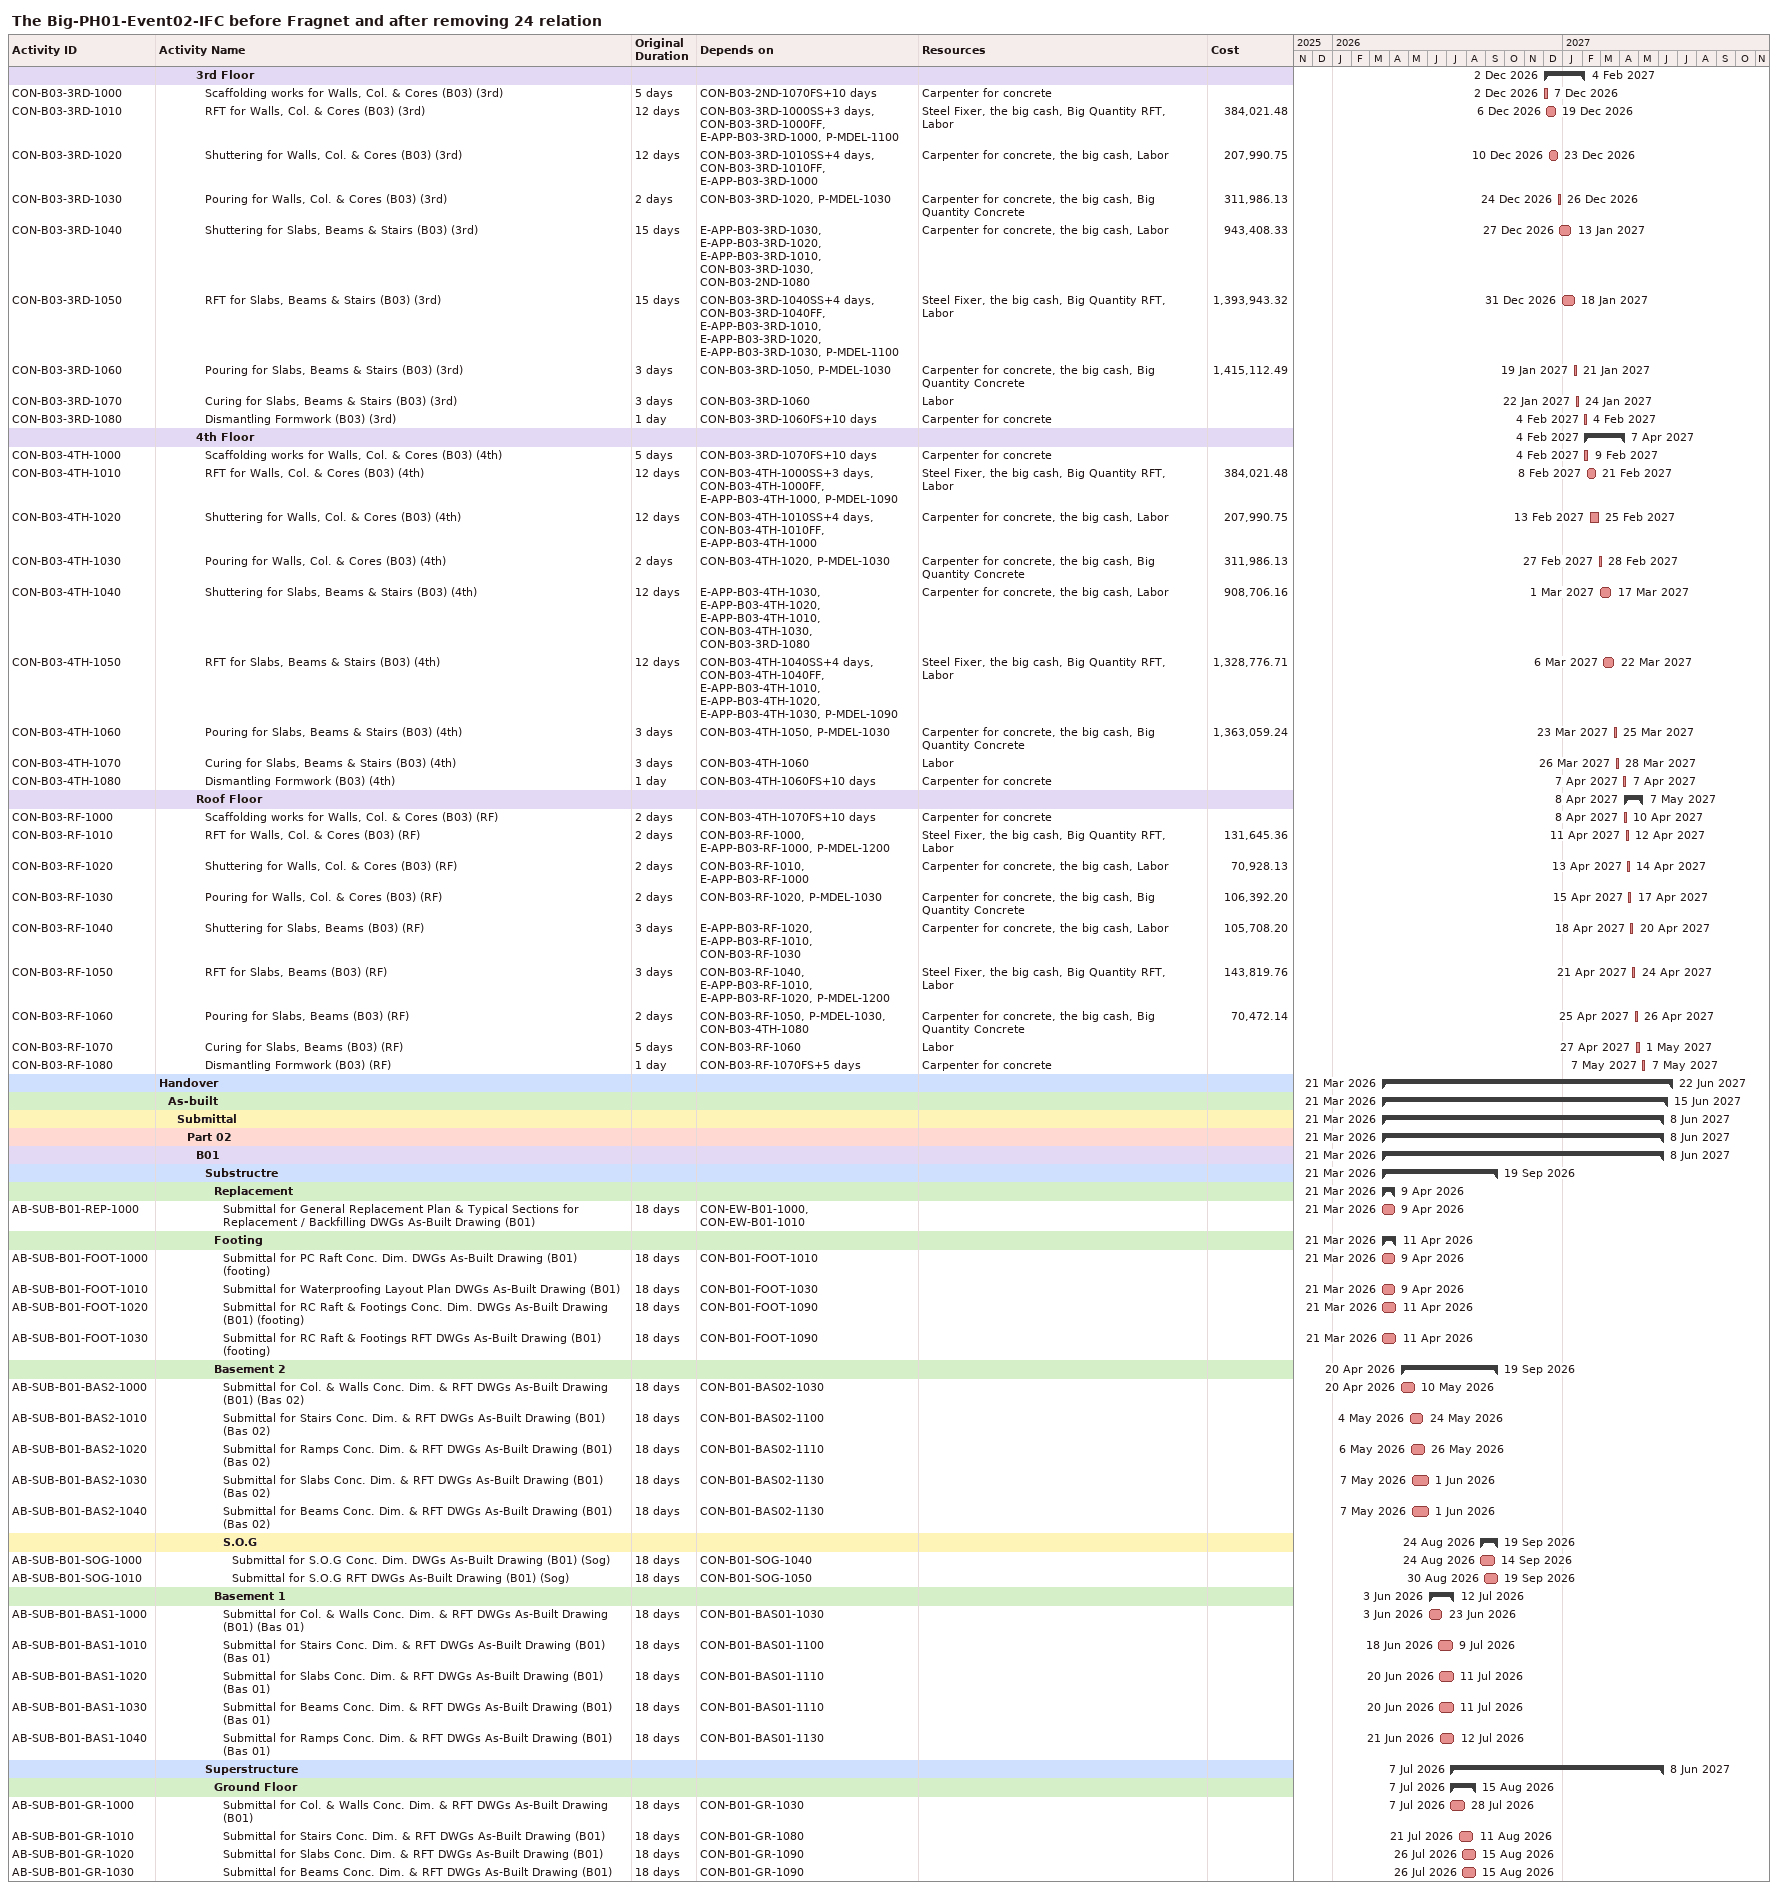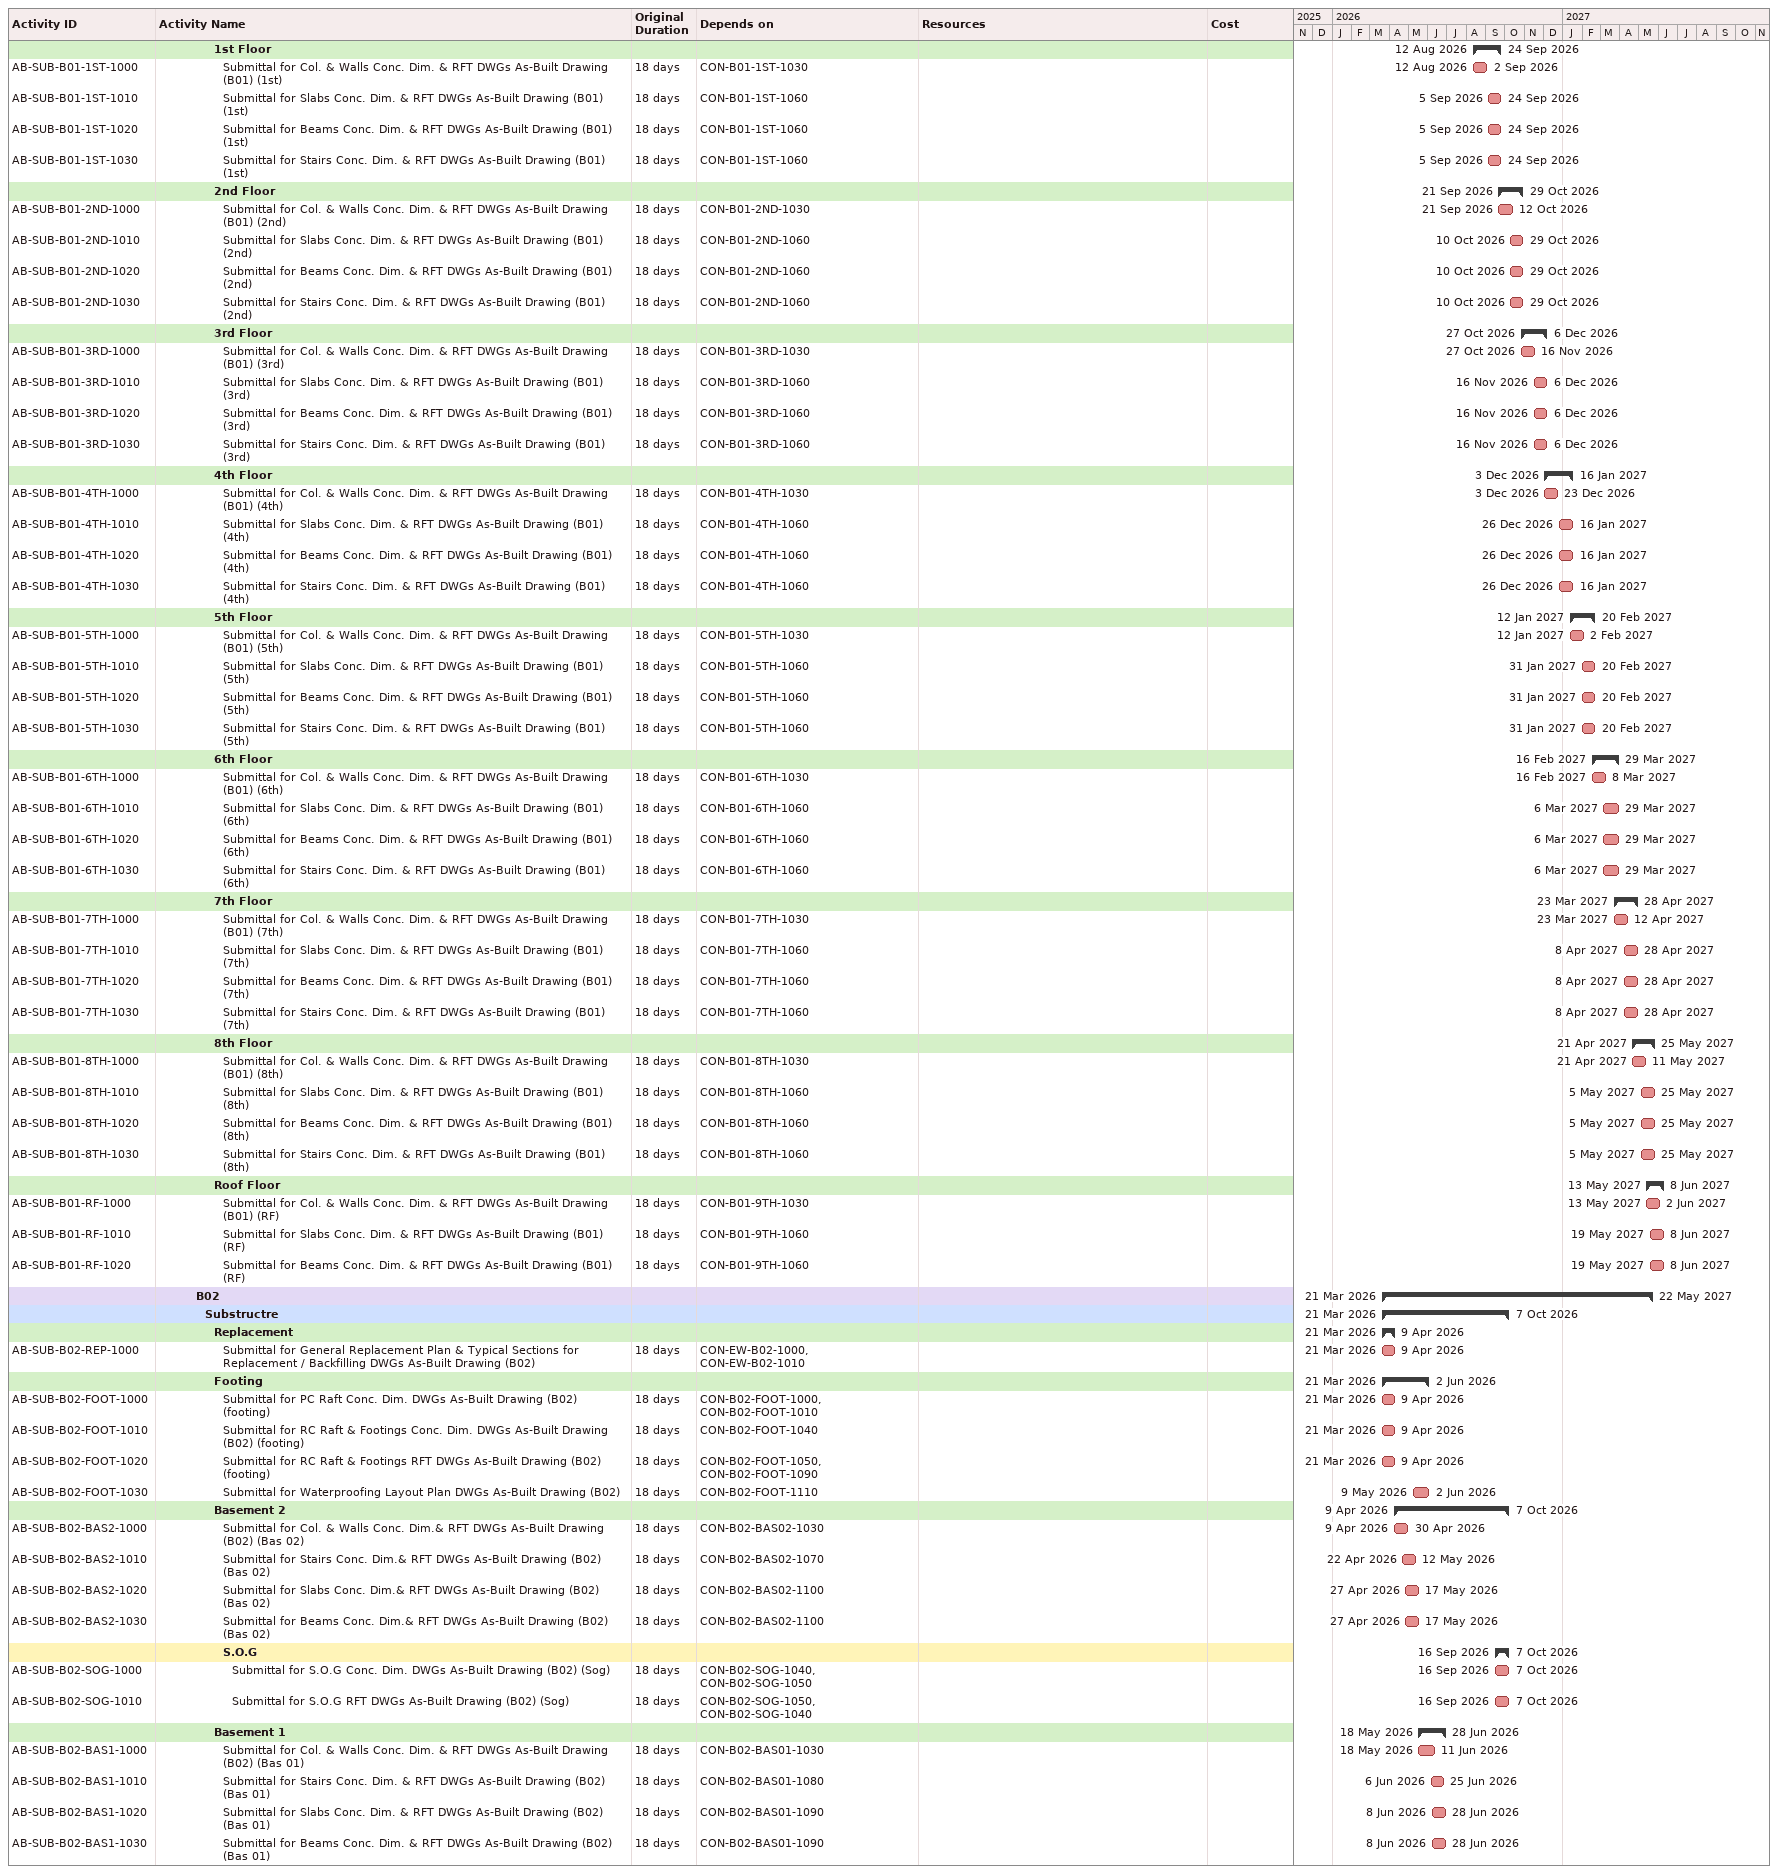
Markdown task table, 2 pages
The Big-PH01-Event02-IFC before Fragnet and after removing 24 relation

| ID | Level | Task | Original duration | Start | Finish | Predecessors | Resources | Cost |
|---|---|---|---|---|---|---|---|---|
|  | 5 | **3rd Floor** |  | 2026-12-02 | 2027-02-04 |  |  |  |
| CON-B03-3RD-1000 | 6 | Scaffolding works for Walls, Col. & Cores (B03) (3rd) | 5d | 2026-12-02 | 2026-12-07 | CON-B03-2ND-1070FS+10d | Carpenter for concrete |  |
| CON-B03-3RD-1010 | 6 | RFT for Walls, Col. & Cores (B03) (3rd) | 12d | 2026-12-06 | 2026-12-19 | CON-B03-3RD-1000SS+3d, CON-B03-3RD-1000FF, E-APP-B03-3RD-1000, P-MDEL-1100 | Steel Fixer, the big cash, Big Quantity RFT, Labor | 384021.48 |
| CON-B03-3RD-1020 | 6 | Shuttering for Walls, Col. & Cores (B03) (3rd) | 12d | 2026-12-10 | 2026-12-23 | CON-B03-3RD-1010SS+4d, CON-B03-3RD-1010FF, E-APP-B03-3RD-1000 | Carpenter for concrete, the big cash, Labor | 207990.75 |
| CON-B03-3RD-1030 | 6 | Pouring for Walls, Col. & Cores (B03) (3rd) | 2d | 2026-12-24 | 2026-12-26 | CON-B03-3RD-1020, P-MDEL-1030 | Carpenter for concrete, the big cash, Big Quantity Concrete | 311986.13 |
| CON-B03-3RD-1040 | 6 | Shuttering for Slabs, Beams & Stairs (B03) (3rd) | 15d | 2026-12-27 | 2027-01-13 | E-APP-B03-3RD-1030, E-APP-B03-3RD-1020, E-APP-B03-3RD-1010, CON-B03-3RD-1030, CON-B03-2ND-1080 | Carpenter for concrete, the big cash, Labor | 943408.33 |
| CON-B03-3RD-1050 | 6 | RFT for Slabs, Beams & Stairs (B03) (3rd) | 15d | 2026-12-31 | 2027-01-18 | CON-B03-3RD-1040SS+4d, CON-B03-3RD-1040FF, E-APP-B03-3RD-1010, E-APP-B03-3RD-1020, E-APP-B03-3RD-1030, P-MDEL-1100 | Steel Fixer, the big cash, Big Quantity RFT, Labor | 1393943.32 |
| CON-B03-3RD-1060 | 6 | Pouring for Slabs, Beams & Stairs (B03) (3rd) | 3d | 2027-01-19 | 2027-01-21 | CON-B03-3RD-1050, P-MDEL-1030 | Carpenter for concrete, the big cash, Big Quantity Concrete | 1415112.49 |
| CON-B03-3RD-1070 | 6 | Curing for Slabs, Beams & Stairs (B03) (3rd) | 3d | 2027-01-22 | 2027-01-24 | CON-B03-3RD-1060 | Labor |  |
| CON-B03-3RD-1080 | 6 | Dismantling Formwork (B03) (3rd) | 1d | 2027-02-04 | 2027-02-04 | CON-B03-3RD-1060FS+10d | Carpenter for concrete |  |
|  | 5 | **4th Floor** |  | 2027-02-04 | 2027-04-07 |  |  |  |
| CON-B03-4TH-1000 | 6 | Scaffolding works for Walls, Col. & Cores (B03) (4th) | 5d | 2027-02-04 | 2027-02-09 | CON-B03-3RD-1070FS+10d | Carpenter for concrete |  |
| CON-B03-4TH-1010 | 6 | RFT for Walls, Col. & Cores (B03) (4th) | 12d | 2027-02-08 | 2027-02-21 | CON-B03-4TH-1000SS+3d, CON-B03-4TH-1000FF, E-APP-B03-4TH-1000, P-MDEL-1090 | Steel Fixer, the big cash, Big Quantity RFT, Labor | 384021.48 |
| CON-B03-4TH-1020 | 6 | Shuttering for Walls, Col. & Cores (B03) (4th) | 12d | 2027-02-13 | 2027-02-25 | CON-B03-4TH-1010SS+4d, CON-B03-4TH-1010FF, E-APP-B03-4TH-1000 | Carpenter for concrete, the big cash, Labor | 207990.75 |
| CON-B03-4TH-1030 | 6 | Pouring for Walls, Col. & Cores (B03) (4th) | 2d | 2027-02-27 | 2027-02-28 | CON-B03-4TH-1020, P-MDEL-1030 | Carpenter for concrete, the big cash, Big Quantity Concrete | 311986.13 |
| CON-B03-4TH-1040 | 6 | Shuttering for Slabs, Beams & Stairs (B03) (4th) | 12d | 2027-03-01 | 2027-03-17 | E-APP-B03-4TH-1030, E-APP-B03-4TH-1020, E-APP-B03-4TH-1010, CON-B03-4TH-1030, CON-B03-3RD-1080 | Carpenter for concrete, the big cash, Labor | 908706.16 |
| CON-B03-4TH-1050 | 6 | RFT for Slabs, Beams & Stairs (B03) (4th) | 12d | 2027-03-06 | 2027-03-22 | CON-B03-4TH-1040SS+4d, CON-B03-4TH-1040FF, E-APP-B03-4TH-1010, E-APP-B03-4TH-1020, E-APP-B03-4TH-1030, P-MDEL-1090 | Steel Fixer, the big cash, Big Quantity RFT, Labor | 1328776.71 |
| CON-B03-4TH-1060 | 6 | Pouring for Slabs, Beams & Stairs (B03) (4th) | 3d | 2027-03-23 | 2027-03-25 | CON-B03-4TH-1050, P-MDEL-1030 | Carpenter for concrete, the big cash, Big Quantity Concrete | 1363059.24 |
| CON-B03-4TH-1070 | 6 | Curing for Slabs, Beams & Stairs (B03) (4th) | 3d | 2027-03-26 | 2027-03-28 | CON-B03-4TH-1060 | Labor |  |
| CON-B03-4TH-1080 | 6 | Dismantling Formwork (B03) (4th) | 1d | 2027-04-07 | 2027-04-07 | CON-B03-4TH-1060FS+10d | Carpenter for concrete |  |
|  | 5 | **Roof Floor** |  | 2027-04-08 | 2027-05-07 |  |  |  |
| CON-B03-RF-1000 | 6 | Scaffolding works for Walls, Col. & Cores (B03) (RF) | 2d | 2027-04-08 | 2027-04-10 | CON-B03-4TH-1070FS+10d | Carpenter for concrete |  |
| CON-B03-RF-1010 | 6 | RFT for Walls, Col. & Cores (B03) (RF) | 2d | 2027-04-11 | 2027-04-12 | CON-B03-RF-1000, E-APP-B03-RF-1000, P-MDEL-1200 | Steel Fixer, the big cash, Big Quantity RFT, Labor | 131645.36 |
| CON-B03-RF-1020 | 6 | Shuttering for Walls, Col. & Cores (B03) (RF) | 2d | 2027-04-13 | 2027-04-14 | CON-B03-RF-1010, E-APP-B03-RF-1000 | Carpenter for concrete, the big cash, Labor | 70928.13 |
| CON-B03-RF-1030 | 6 | Pouring for Walls, Col. & Cores (B03) (RF) | 2d | 2027-04-15 | 2027-04-17 | CON-B03-RF-1020, P-MDEL-1030 | Carpenter for concrete, the big cash, Big Quantity Concrete | 106392.20 |
| CON-B03-RF-1040 | 6 | Shuttering for Slabs, Beams (B03) (RF) | 3d | 2027-04-18 | 2027-04-20 | E-APP-B03-RF-1020, E-APP-B03-RF-1010, CON-B03-RF-1030 | Carpenter for concrete, the big cash, Labor | 105708.20 |
| CON-B03-RF-1050 | 6 | RFT for Slabs, Beams (B03) (RF) | 3d | 2027-04-21 | 2027-04-24 | CON-B03-RF-1040, E-APP-B03-RF-1010, E-APP-B03-RF-1020, P-MDEL-1200 | Steel Fixer, the big cash, Big Quantity RFT, Labor | 143819.76 |
| CON-B03-RF-1060 | 6 | Pouring for Slabs, Beams (B03) (RF) | 2d | 2027-04-25 | 2027-04-26 | CON-B03-RF-1050, P-MDEL-1030, CON-B03-4TH-1080 | Carpenter for concrete, the big cash, Big Quantity Concrete | 70472.14 |
| CON-B03-RF-1070 | 6 | Curing for Slabs, Beams (B03) (RF) | 5d | 2027-04-27 | 2027-05-01 | CON-B03-RF-1060 | Labor |  |
| CON-B03-RF-1080 | 6 | Dismantling Formwork (B03) (RF) | 1d | 2027-05-07 | 2027-05-07 | CON-B03-RF-1070FS+5d | Carpenter for concrete |  |
|  | 1 | **Handover** |  | 2026-03-21 | 2027-06-22 |  |  |  |
|  | 2 | **As-built** |  | 2026-03-21 | 2027-06-15 |  |  |  |
|  | 3 | **Submittal** |  | 2026-03-21 | 2027-06-08 |  |  |  |
|  | 4 | **Part 02** |  | 2026-03-21 | 2027-06-08 |  |  |  |
|  | 5 | **B01** |  | 2026-03-21 | 2027-06-08 |  |  |  |
|  | 6 | **Substructre** |  | 2026-03-21 | 2026-09-19 |  |  |  |
|  | 7 | **Replacement** |  | 2026-03-21 | 2026-04-09 |  |  |  |
| AB-SUB-B01-REP-1000 | 8 | Submittal for General Replacement Plan & Typical Sections for Replacement / Backfilling DWGs As-Built Drawing (B01) | 18d | 2026-03-21 | 2026-04-09 | CON-EW-B01-1000, CON-EW-B01-1010 |  |  |
|  | 7 | **Footing** |  | 2026-03-21 | 2026-04-11 |  |  |  |
| AB-SUB-B01-FOOT-1000 | 8 | Submittal for PC Raft Conc. Dim. DWGs As-Built Drawing (B01) (footing) | 18d | 2026-03-21 | 2026-04-09 | CON-B01-FOOT-1010 |  |  |
| AB-SUB-B01-FOOT-1010 | 8 | Submittal for Waterproofing Layout Plan DWGs As-Built Drawing (B01) | 18d | 2026-03-21 | 2026-04-09 | CON-B01-FOOT-1030 |  |  |
| AB-SUB-B01-FOOT-1020 | 8 | Submittal for RC Raft & Footings Conc. Dim. DWGs As-Built Drawing (B01) (footing) | 18d | 2026-03-21 | 2026-04-11 | CON-B01-FOOT-1090 |  |  |
| AB-SUB-B01-FOOT-1030 | 8 | Submittal for RC Raft & Footings RFT DWGs As-Built Drawing (B01) (footing) | 18d | 2026-03-21 | 2026-04-11 | CON-B01-FOOT-1090 |  |  |
|  | 7 | **Basement 2** |  | 2026-04-20 | 2026-09-19 |  |  |  |
| AB-SUB-B01-BAS2-1000 | 8 | Submittal for Col. & Walls Conc. Dim. & RFT DWGs As-Built Drawing (B01) (Bas 02) | 18d | 2026-04-20 | 2026-05-10 | CON-B01-BAS02-1030 |  |  |
| AB-SUB-B01-BAS2-1010 | 8 | Submittal for Stairs Conc. Dim. & RFT DWGs As-Built Drawing (B01) (Bas 02) | 18d | 2026-05-04 | 2026-05-24 | CON-B01-BAS02-1100 |  |  |
| AB-SUB-B01-BAS2-1020 | 8 | Submittal for Ramps Conc. Dim. & RFT DWGs As-Built Drawing (B01) (Bas 02) | 18d | 2026-05-06 | 2026-05-26 | CON-B01-BAS02-1110 |  |  |
| AB-SUB-B01-BAS2-1030 | 8 | Submittal for Slabs Conc. Dim. & RFT DWGs As-Built Drawing (B01) (Bas 02) | 18d | 2026-05-07 | 2026-06-01 | CON-B01-BAS02-1130 |  |  |
| AB-SUB-B01-BAS2-1040 | 8 | Submittal for Beams Conc. Dim. & RFT DWGs As-Built Drawing (B01) (Bas 02) | 18d | 2026-05-07 | 2026-06-01 | CON-B01-BAS02-1130 |  |  |
|  | 8 | **S.O.G** |  | 2026-08-24 | 2026-09-19 |  |  |  |
| AB-SUB-B01-SOG-1000 | 9 | Submittal for S.O.G Conc. Dim. DWGs As-Built Drawing (B01) (Sog) | 18d | 2026-08-24 | 2026-09-14 | CON-B01-SOG-1040 |  |  |
| AB-SUB-B01-SOG-1010 | 9 | Submittal for S.O.G RFT DWGs As-Built Drawing (B01) (Sog) | 18d | 2026-08-30 | 2026-09-19 | CON-B01-SOG-1050 |  |  |
|  | 7 | **Basement 1** |  | 2026-06-03 | 2026-07-12 |  |  |  |
| AB-SUB-B01-BAS1-1000 | 8 | Submittal for Col. & Walls Conc. Dim. & RFT DWGs As-Built Drawing (B01) (Bas 01) | 18d | 2026-06-03 | 2026-06-23 | CON-B01-BAS01-1030 |  |  |
| AB-SUB-B01-BAS1-1010 | 8 | Submittal for Stairs Conc. Dim. & RFT DWGs As-Built Drawing (B01) (Bas 01) | 18d | 2026-06-18 | 2026-07-09 | CON-B01-BAS01-1100 |  |  |
| AB-SUB-B01-BAS1-1020 | 8 | Submittal for Slabs Conc. Dim. & RFT DWGs As-Built Drawing (B01) (Bas 01) | 18d | 2026-06-20 | 2026-07-11 | CON-B01-BAS01-1110 |  |  |
| AB-SUB-B01-BAS1-1030 | 8 | Submittal for Beams Conc. Dim. & RFT DWGs As-Built Drawing (B01) (Bas 01) | 18d | 2026-06-20 | 2026-07-11 | CON-B01-BAS01-1110 |  |  |
| AB-SUB-B01-BAS1-1040 | 8 | Submittal for Ramps Conc. Dim. & RFT DWGs As-Built Drawing (B01) (Bas 01) | 18d | 2026-06-21 | 2026-07-12 | CON-B01-BAS01-1130 |  |  |
|  | 6 | **Superstructure** |  | 2026-07-07 | 2027-06-08 |  |  |  |
|  | 7 | **Ground Floor** |  | 2026-07-07 | 2026-08-15 |  |  |  |
| AB-SUB-B01-GR-1000 | 8 | Submittal for Col. & Walls Conc. Dim. & RFT DWGs As-Built Drawing (B01) | 18d | 2026-07-07 | 2026-07-28 | CON-B01-GR-1030 |  |  |
| AB-SUB-B01-GR-1010 | 8 | Submittal for Stairs Conc. Dim. & RFT DWGs As-Built Drawing (B01) | 18d | 2026-07-21 | 2026-08-11 | CON-B01-GR-1080 |  |  |
| AB-SUB-B01-GR-1020 | 8 | Submittal for Slabs Conc. Dim. & RFT DWGs As-Built Drawing (B01) | 18d | 2026-07-26 | 2026-08-15 | CON-B01-GR-1090 |  |  |
| AB-SUB-B01-GR-1030 | 8 | Submittal for Beams Conc. Dim. & RFT DWGs As-Built Drawing (B01) | 18d | 2026-07-26 | 2026-08-15 | CON-B01-GR-1090 |  |  |
|  | 7 | **1st Floor** |  | 2026-08-12 | 2026-09-24 |  |  |  |
| AB-SUB-B01-1ST-1000 | 8 | Submittal for Col. & Walls Conc. Dim. & RFT DWGs As-Built Drawing (B01) (1st) | 18d | 2026-08-12 | 2026-09-02 | CON-B01-1ST-1030 |  |  |
| AB-SUB-B01-1ST-1010 | 8 | Submittal for Slabs Conc. Dim. & RFT DWGs As-Built Drawing (B01) (1st) | 18d | 2026-09-05 | 2026-09-24 | CON-B01-1ST-1060 |  |  |
| AB-SUB-B01-1ST-1020 | 8 | Submittal for Beams Conc. Dim. & RFT DWGs As-Built Drawing (B01) (1st) | 18d | 2026-09-05 | 2026-09-24 | CON-B01-1ST-1060 |  |  |
| AB-SUB-B01-1ST-1030 | 8 | Submittal for Stairs Conc. Dim. & RFT DWGs As-Built Drawing (B01) (1st) | 18d | 2026-09-05 | 2026-09-24 | CON-B01-1ST-1060 |  |  |
|  | 7 | **2nd Floor** |  | 2026-09-21 | 2026-10-29 |  |  |  |
| AB-SUB-B01-2ND-1000 | 8 | Submittal for Col. & Walls Conc. Dim. & RFT DWGs As-Built Drawing (B01) (2nd) | 18d | 2026-09-21 | 2026-10-12 | CON-B01-2ND-1030 |  |  |
| AB-SUB-B01-2ND-1010 | 8 | Submittal for Slabs Conc. Dim. & RFT DWGs As-Built Drawing (B01) (2nd) | 18d | 2026-10-10 | 2026-10-29 | CON-B01-2ND-1060 |  |  |
| AB-SUB-B01-2ND-1020 | 8 | Submittal for Beams Conc. Dim. & RFT DWGs As-Built Drawing (B01) (2nd) | 18d | 2026-10-10 | 2026-10-29 | CON-B01-2ND-1060 |  |  |
| AB-SUB-B01-2ND-1030 | 8 | Submittal for Stairs Conc. Dim. & RFT DWGs As-Built Drawing (B01) (2nd) | 18d | 2026-10-10 | 2026-10-29 | CON-B01-2ND-1060 |  |  |
|  | 7 | **3rd Floor** |  | 2026-10-27 | 2026-12-06 |  |  |  |
| AB-SUB-B01-3RD-1000 | 8 | Submittal for Col. & Walls Conc. Dim. & RFT DWGs As-Built Drawing (B01) (3rd) | 18d | 2026-10-27 | 2026-11-16 | CON-B01-3RD-1030 |  |  |
| AB-SUB-B01-3RD-1010 | 8 | Submittal for Slabs Conc. Dim. & RFT DWGs As-Built Drawing (B01) (3rd) | 18d | 2026-11-16 | 2026-12-06 | CON-B01-3RD-1060 |  |  |
| AB-SUB-B01-3RD-1020 | 8 | Submittal for Beams Conc. Dim. & RFT DWGs As-Built Drawing (B01) (3rd) | 18d | 2026-11-16 | 2026-12-06 | CON-B01-3RD-1060 |  |  |
| AB-SUB-B01-3RD-1030 | 8 | Submittal for Stairs Conc. Dim. & RFT DWGs As-Built Drawing (B01) (3rd) | 18d | 2026-11-16 | 2026-12-06 | CON-B01-3RD-1060 |  |  |
|  | 7 | **4th Floor** |  | 2026-12-03 | 2027-01-16 |  |  |  |
| AB-SUB-B01-4TH-1000 | 8 | Submittal for Col. & Walls Conc. Dim. & RFT DWGs As-Built Drawing (B01) (4th) | 18d | 2026-12-03 | 2026-12-23 | CON-B01-4TH-1030 |  |  |
| AB-SUB-B01-4TH-1010 | 8 | Submittal for Slabs Conc. Dim. & RFT DWGs As-Built Drawing (B01) (4th) | 18d | 2026-12-26 | 2027-01-16 | CON-B01-4TH-1060 |  |  |
| AB-SUB-B01-4TH-1020 | 8 | Submittal for Beams Conc. Dim. & RFT DWGs As-Built Drawing (B01) (4th) | 18d | 2026-12-26 | 2027-01-16 | CON-B01-4TH-1060 |  |  |
| AB-SUB-B01-4TH-1030 | 8 | Submittal for Stairs Conc. Dim. & RFT DWGs As-Built Drawing (B01) (4th) | 18d | 2026-12-26 | 2027-01-16 | CON-B01-4TH-1060 |  |  |
|  | 7 | **5th Floor** |  | 2027-01-12 | 2027-02-20 |  |  |  |
| AB-SUB-B01-5TH-1000 | 8 | Submittal for Col. & Walls Conc. Dim. & RFT DWGs As-Built Drawing (B01) (5th) | 18d | 2027-01-12 | 2027-02-02 | CON-B01-5TH-1030 |  |  |
| AB-SUB-B01-5TH-1010 | 8 | Submittal for Slabs Conc. Dim. & RFT DWGs As-Built Drawing (B01) (5th) | 18d | 2027-01-31 | 2027-02-20 | CON-B01-5TH-1060 |  |  |
| AB-SUB-B01-5TH-1020 | 8 | Submittal for Beams Conc. Dim. & RFT DWGs As-Built Drawing (B01) (5th) | 18d | 2027-01-31 | 2027-02-20 | CON-B01-5TH-1060 |  |  |
| AB-SUB-B01-5TH-1030 | 8 | Submittal for Stairs Conc. Dim. & RFT DWGs As-Built Drawing (B01) (5th) | 18d | 2027-01-31 | 2027-02-20 | CON-B01-5TH-1060 |  |  |
|  | 7 | **6th Floor** |  | 2027-02-16 | 2027-03-29 |  |  |  |
| AB-SUB-B01-6TH-1000 | 8 | Submittal for Col. & Walls Conc. Dim. & RFT DWGs As-Built Drawing (B01) (6th) | 18d | 2027-02-16 | 2027-03-08 | CON-B01-6TH-1030 |  |  |
| AB-SUB-B01-6TH-1010 | 8 | Submittal for Slabs Conc. Dim. & RFT DWGs As-Built Drawing (B01) (6th) | 18d | 2027-03-06 | 2027-03-29 | CON-B01-6TH-1060 |  |  |
| AB-SUB-B01-6TH-1020 | 8 | Submittal for Beams Conc. Dim. & RFT DWGs As-Built Drawing (B01) (6th) | 18d | 2027-03-06 | 2027-03-29 | CON-B01-6TH-1060 |  |  |
| AB-SUB-B01-6TH-1030 | 8 | Submittal for Stairs Conc. Dim. & RFT DWGs As-Built Drawing (B01) (6th) | 18d | 2027-03-06 | 2027-03-29 | CON-B01-6TH-1060 |  |  |
|  | 7 | **7th Floor** |  | 2027-03-23 | 2027-04-28 |  |  |  |
| AB-SUB-B01-7TH-1000 | 8 | Submittal for Col. & Walls Conc. Dim. & RFT DWGs As-Built Drawing (B01) (7th) | 18d | 2027-03-23 | 2027-04-12 | CON-B01-7TH-1030 |  |  |
| AB-SUB-B01-7TH-1010 | 8 | Submittal for Slabs Conc. Dim. & RFT DWGs As-Built Drawing (B01) (7th) | 18d | 2027-04-08 | 2027-04-28 | CON-B01-7TH-1060 |  |  |
| AB-SUB-B01-7TH-1020 | 8 | Submittal for Beams Conc. Dim. & RFT DWGs As-Built Drawing (B01) (7th) | 18d | 2027-04-08 | 2027-04-28 | CON-B01-7TH-1060 |  |  |
| AB-SUB-B01-7TH-1030 | 8 | Submittal for Stairs Conc. Dim. & RFT DWGs As-Built Drawing (B01) (7th) | 18d | 2027-04-08 | 2027-04-28 | CON-B01-7TH-1060 |  |  |
|  | 7 | **8th Floor** |  | 2027-04-21 | 2027-05-25 |  |  |  |
| AB-SUB-B01-8TH-1000 | 8 | Submittal for Col. & Walls Conc. Dim. & RFT DWGs As-Built Drawing (B01) (8th) | 18d | 2027-04-21 | 2027-05-11 | CON-B01-8TH-1030 |  |  |
| AB-SUB-B01-8TH-1010 | 8 | Submittal for Slabs Conc. Dim. & RFT DWGs As-Built Drawing (B01) (8th) | 18d | 2027-05-05 | 2027-05-25 | CON-B01-8TH-1060 |  |  |
| AB-SUB-B01-8TH-1020 | 8 | Submittal for Beams Conc. Dim. & RFT DWGs As-Built Drawing (B01) (8th) | 18d | 2027-05-05 | 2027-05-25 | CON-B01-8TH-1060 |  |  |
| AB-SUB-B01-8TH-1030 | 8 | Submittal for Stairs Conc. Dim. & RFT DWGs As-Built Drawing (B01) (8th) | 18d | 2027-05-05 | 2027-05-25 | CON-B01-8TH-1060 |  |  |
|  | 7 | **Roof Floor** |  | 2027-05-13 | 2027-06-08 |  |  |  |
| AB-SUB-B01-RF-1000 | 8 | Submittal for Col. & Walls Conc. Dim. & RFT DWGs As-Built Drawing (B01) (RF) | 18d | 2027-05-13 | 2027-06-02 | CON-B01-9TH-1030 |  |  |
| AB-SUB-B01-RF-1010 | 8 | Submittal for Slabs Conc. Dim. & RFT DWGs As-Built Drawing (B01) (RF) | 18d | 2027-05-19 | 2027-06-08 | CON-B01-9TH-1060 |  |  |
| AB-SUB-B01-RF-1020 | 8 | Submittal for Beams Conc. Dim. & RFT DWGs As-Built Drawing (B01) (RF) | 18d | 2027-05-19 | 2027-06-08 | CON-B01-9TH-1060 |  |  |
|  | 5 | **B02** |  | 2026-03-21 | 2027-05-22 |  |  |  |
|  | 6 | **Substructre** |  | 2026-03-21 | 2026-10-07 |  |  |  |
|  | 7 | **Replacement** |  | 2026-03-21 | 2026-04-09 |  |  |  |
| AB-SUB-B02-REP-1000 | 8 | Submittal for General Replacement Plan & Typical Sections for Replacement / Backfilling DWGs As-Built Drawing (B02) | 18d | 2026-03-21 | 2026-04-09 | CON-EW-B02-1000, CON-EW-B02-1010 |  |  |
|  | 7 | **Footing** |  | 2026-03-21 | 2026-06-02 |  |  |  |
| AB-SUB-B02-FOOT-1000 | 8 | Submittal for PC Raft Conc. Dim. DWGs As-Built Drawing (B02) (footing) | 18d | 2026-03-21 | 2026-04-09 | CON-B02-FOOT-1000, CON-B02-FOOT-1010 |  |  |
| AB-SUB-B02-FOOT-1010 | 8 | Submittal for RC Raft & Footings Conc. Dim. DWGs As-Built Drawing (B02) (footing) | 18d | 2026-03-21 | 2026-04-09 | CON-B02-FOOT-1040 |  |  |
| AB-SUB-B02-FOOT-1020 | 8 | Submittal for RC Raft & Footings RFT DWGs As-Built Drawing (B02) (footing) | 18d | 2026-03-21 | 2026-04-09 | CON-B02-FOOT-1050, CON-B02-FOOT-1090 |  |  |
| AB-SUB-B02-FOOT-1030 | 8 | Submittal for Waterproofing Layout Plan DWGs As-Built Drawing (B02) | 18d | 2026-05-09 | 2026-06-02 | CON-B02-FOOT-1110 |  |  |
|  | 7 | **Basement 2** |  | 2026-04-09 | 2026-10-07 |  |  |  |
| AB-SUB-B02-BAS2-1000 | 8 | Submittal for Col. & Walls Conc. Dim.& RFT DWGs As-Built Drawing (B02) (Bas 02) | 18d | 2026-04-09 | 2026-04-30 | CON-B02-BAS02-1030 |  |  |
| AB-SUB-B02-BAS2-1010 | 8 | Submittal for Stairs Conc. Dim.& RFT DWGs As-Built Drawing (B02) (Bas 02) | 18d | 2026-04-22 | 2026-05-12 | CON-B02-BAS02-1070 |  |  |
| AB-SUB-B02-BAS2-1020 | 8 | Submittal for Slabs Conc. Dim.& RFT DWGs As-Built Drawing (B02) (Bas 02) | 18d | 2026-04-27 | 2026-05-17 | CON-B02-BAS02-1100 |  |  |
| AB-SUB-B02-BAS2-1030 | 8 | Submittal for Beams Conc. Dim.& RFT DWGs As-Built Drawing (B02) (Bas 02) | 18d | 2026-04-27 | 2026-05-17 | CON-B02-BAS02-1100 |  |  |
|  | 8 | **S.O.G** |  | 2026-09-16 | 2026-10-07 |  |  |  |
| AB-SUB-B02-SOG-1000 | 9 | Submittal for S.O.G Conc. Dim. DWGs As-Built Drawing (B02) (Sog) | 18d | 2026-09-16 | 2026-10-07 | CON-B02-SOG-1040, CON-B02-SOG-1050 |  |  |
| AB-SUB-B02-SOG-1010 | 9 | Submittal for S.O.G RFT DWGs As-Built Drawing (B02) (Sog) | 18d | 2026-09-16 | 2026-10-07 | CON-B02-SOG-1050, CON-B02-SOG-1040 |  |  |
|  | 7 | **Basement 1** |  | 2026-05-18 | 2026-06-28 |  |  |  |
| AB-SUB-B02-BAS1-1000 | 8 | Submittal for Col. & Walls Conc. Dim. & RFT DWGs As-Built Drawing (B02) (Bas 01) | 18d | 2026-05-18 | 2026-06-11 | CON-B02-BAS01-1030 |  |  |
| AB-SUB-B02-BAS1-1010 | 8 | Submittal for Stairs Conc. Dim. & RFT DWGs As-Built Drawing (B02) (Bas 01) | 18d | 2026-06-06 | 2026-06-25 | CON-B02-BAS01-1080 |  |  |
| AB-SUB-B02-BAS1-1020 | 8 | Submittal for Slabs Conc. Dim. & RFT DWGs As-Built Drawing (B02) (Bas 01) | 18d | 2026-06-08 | 2026-06-28 | CON-B02-BAS01-1090 |  |  |
| AB-SUB-B02-BAS1-1030 | 8 | Submittal for Beams Conc. Dim. & RFT DWGs As-Built Drawing (B02) (Bas 01) | 18d | 2026-06-08 | 2026-06-28 | CON-B02-BAS01-1090 |  |  |
